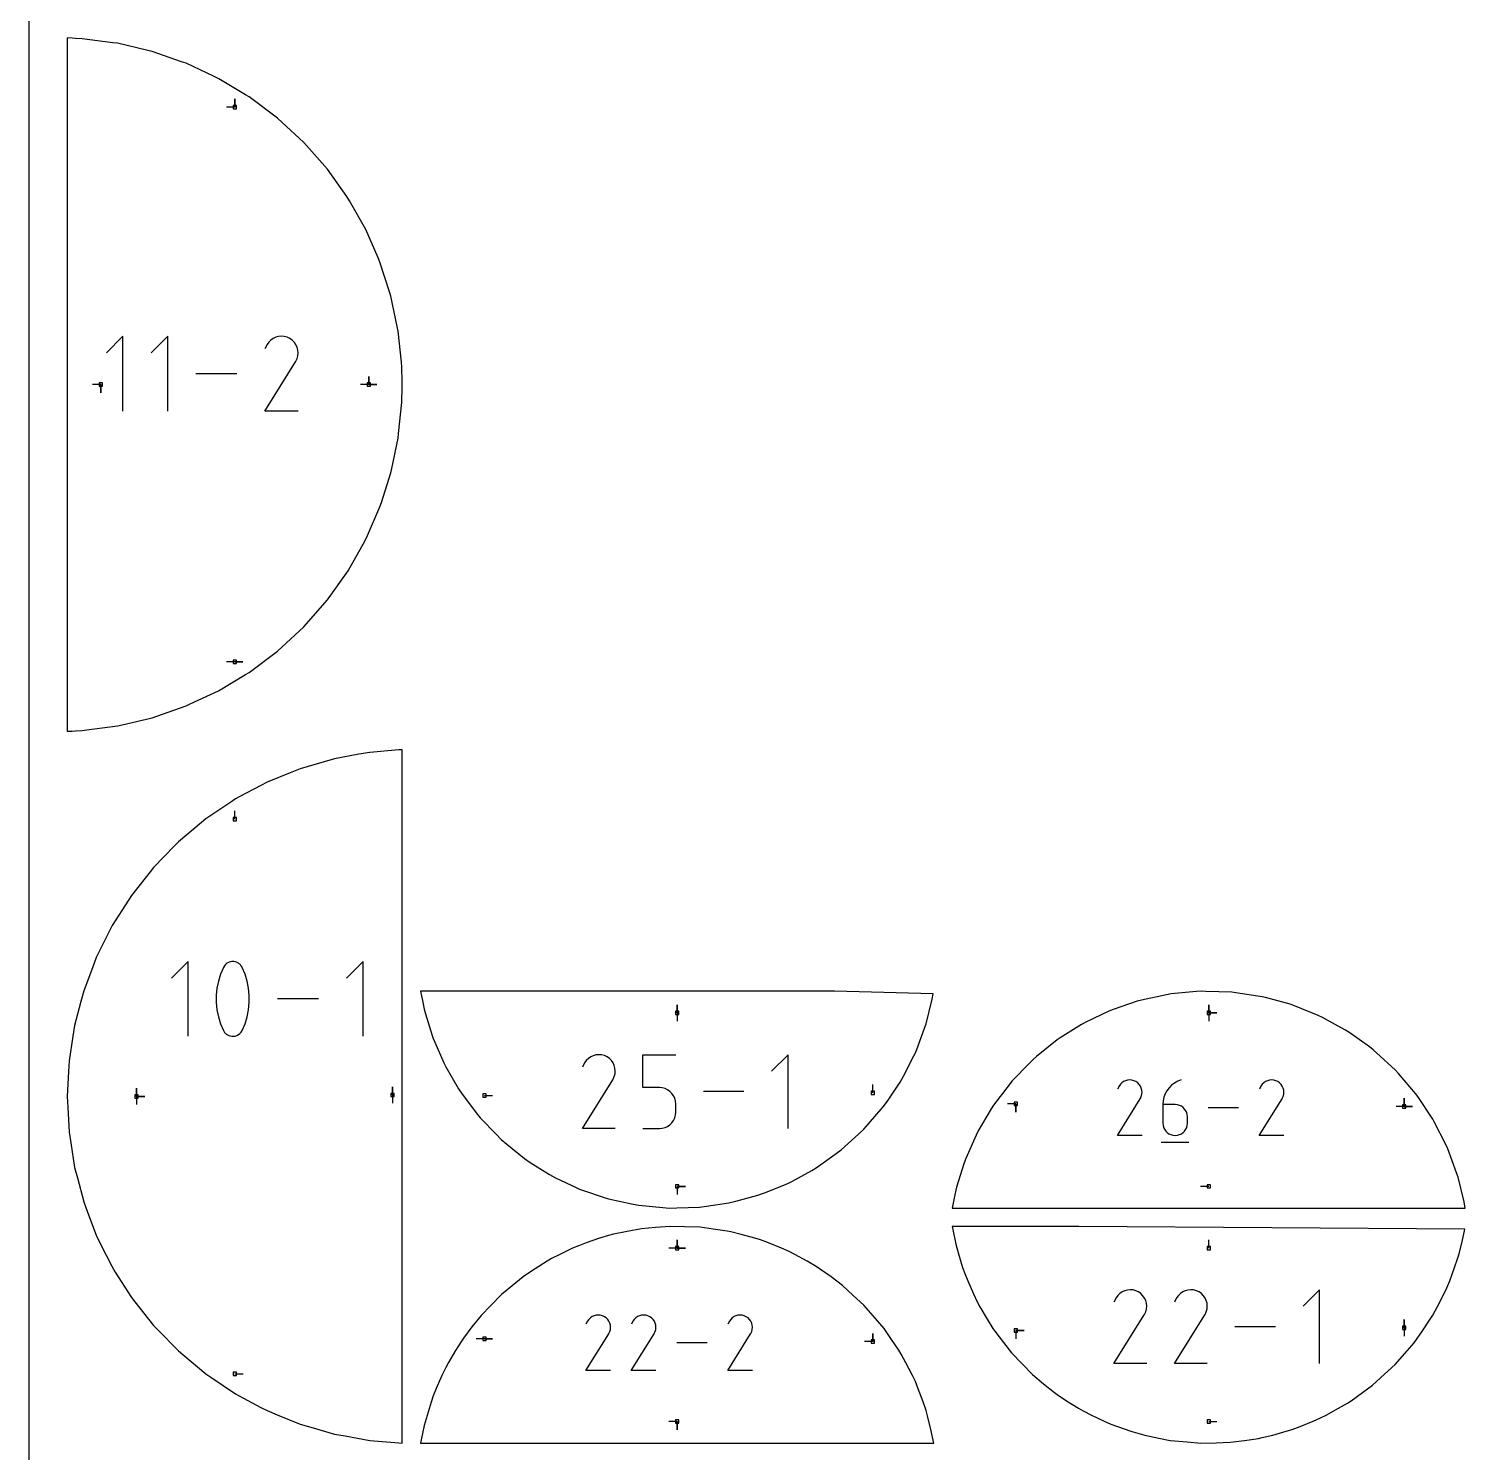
# Model space of a CAD drawing. Extents: x 0 to 800, y 0 to 1000.
# Drawn here: x 0 to 248.4, y 233.2 to 479.4 of the extents above; entities that cross this region are included whole.
import ezdxf

# ---------------------------------------------------------------- set-up
doc = ezdxf.new("R2010")
doc.units = 0

msp = doc.modelspace()

# ---------------------------------------------------------------- linework, layer by layer
at = {"layer": 'annotation', "color": 1}
for p, q in [((35.622801, 465.816709), (35.622801, 467.245459)), ((35.622801, 465.816709), (35.622801, 467.245459)), ((35.622801, 467.245459), (35.622801, 465.816709)), ((35.622801, 465.816709), (34.194051, 465.816709)), ((16.301007, 426.196068), (13.421254, 423.315503)), ((16.301007, 413.242462), (16.301007, 426.196068)), ((24.038361, 426.196068), (21.158609, 423.315503)), ((24.038361, 413.242462), (24.038361, 426.196068)), ((41.522576, 425.180753), (41.222809, 424.75568)), ((41.882228, 425.535591), (41.522576, 425.180753)), ((42.290828, 425.817351), (41.882228, 425.535591)), ((42.737438, 426.023192), (42.290828, 425.817351)), ((43.211119, 426.150273), (42.737438, 426.023192)), ((43.700934, 426.195752), (43.211119, 426.150273)), ((44.195943, 426.156787), (43.700934, 426.195752)), ((44.685209, 426.030537), (44.195943, 426.156787)), ((45.157794, 425.814161), (44.685209, 426.030537)), ((45.58047, 425.514021), (45.157794, 425.814161)), ((45.157794, 425.814161), (45.157794, 425.814161)), ((45.933873, 425.153853), (45.58047, 425.514021)), ((46.214861, 424.744698), (45.933873, 425.153853)), ((41.222809, 424.75568), (40.84507, 424.031071)), ((46.20409, 421.879177), (46.423585, 422.350451)), ((46.420291, 424.297594), (46.214861, 424.744698)), ((46.547021, 423.823578), (46.420291, 424.297594)), ((46.423585, 422.350451), (46.551811, 422.838968)), ((46.591908, 423.33369), (46.547021, 423.823578)), ((46.551811, 422.838968), (46.591908, 423.33369)), ((40.836947, 413.242357), (46.152913, 421.80038)), ((46.152913, 421.80038), (46.159268, 421.808243)), ((46.152913, 421.80038), (46.152913, 421.80038)), ((46.159268, 421.808243), (46.165362, 421.816174)), ((46.165362, 421.816174), (46.171236, 421.824238)), ((46.171236, 421.824238), (46.176929, 421.832503)), ((46.176929, 421.832503), (46.182481, 421.841036)), ((46.182481, 421.841036), (46.187934, 421.849902)), ((46.187934, 421.849902), (46.193326, 421.85917)), ((46.193326, 421.85917), (46.198698, 421.868906)), ((46.198698, 421.868906), (46.20409, 421.879177)), ((46.20409, 421.879177), (46.20409, 421.879177)), ((12.459948, 417.84519), (11.031198, 417.84519)), ((12.459948, 417.84519), (12.459948, 416.41644)), ((12.459948, 417.84519), (12.459948, 416.41644)), ((12.459948, 416.41644), (12.459948, 417.84519)), ((35.979585, 419.719265), (28.896776, 419.719265)), ((58.79953, 417.84519), (57.37078, 417.84519)), ((58.79953, 417.84519), (58.79953, 419.27394)), ((58.79953, 417.84519), (58.79953, 419.27394)), ((58.79953, 419.27394), (58.79953, 417.84519)), ((58.79953, 417.84519), (58.79953, 419.27394)), ((58.79953, 419.27394), (58.79953, 417.84519)), ((58.79953, 417.84519), (60.22828, 417.84519)), ((58.79953, 417.84519), (60.22828, 417.84519)), ((60.22828, 417.84519), (58.79953, 417.84519)), ((46.589953, 413.242357), (40.836947, 413.242357)), ((35.622801, 369.873673), (34.194051, 369.873673)), ((35.622801, 369.873673), (37.051551, 369.873673)), ((35.622801, 369.873673), (37.051551, 369.873673)), ((37.051551, 369.873673), (35.622801, 369.873673)), ((35.634936, 342.712912), (35.634936, 344.141662)), ((27.564343, 318.084869), (24.684591, 315.204305)), ((27.564343, 305.131264), (27.564343, 318.084869)), ((34.842761, 318.015521), (34.55223, 317.91563)), ((35.146871, 318.065133), (34.842761, 318.015521)), ((35.45766, 318.062173), (35.146871, 318.065133)), ((35.768229, 318.004348), (35.45766, 318.062173)), ((36.071677, 317.889366), (35.768229, 318.004348)), ((57.827293, 318.084869), (54.947541, 315.204305)), ((57.827293, 305.131264), (57.827293, 318.084869)), ((33.167344, 315.891458), (32.79493, 314.6899)), ((33.663896, 317.059152), (33.167344, 315.891458)), ((33.831111, 317.337223), (33.663896, 317.059152)), ((33.663896, 317.059152), (33.663896, 317.059152)), ((34.039505, 317.574188), (33.831111, 317.337223)), ((34.282178, 317.767755), (34.039505, 317.574188)), ((34.55223, 317.91563), (34.282178, 317.767755)), ((36.187842, 317.828322), (36.071677, 317.889366)), ((36.071677, 317.889366), (36.071677, 317.889366)), ((36.299313, 317.758205), (36.187842, 317.828322)), ((36.40555, 317.679571), (36.299313, 317.758205)), ((36.506009, 317.592974), (36.40555, 317.679571)), ((36.600151, 317.498968), (36.506009, 317.592974)), ((36.687432, 317.39811), (36.600151, 317.498968)), ((36.767313, 317.290953), (36.687432, 317.39811)), ((36.83925, 317.178053), (36.767313, 317.290953)), ((36.902703, 317.059965), (36.83925, 317.178053)), ((37.401661, 315.889863), (36.902703, 317.059965)), ((36.902703, 317.059965), (36.902703, 317.059965)), ((37.77588, 314.6865), (37.401661, 315.889863)), ((32.546655, 313.464058), (32.422517, 312.223513)), ((32.79493, 314.6899), (32.546655, 313.464058)), ((38.02536, 313.459454), (37.77588, 314.6865)), ((38.150099, 312.218308), (38.02536, 313.459454)), ((32.422517, 312.223513), (32.422517, 310.977848)), ((32.422517, 310.977848), (32.546655, 309.736642)), ((38.02536, 309.732038), (38.150099, 310.972643)), ((38.150099, 310.972643), (38.150099, 312.218308)), ((50.090751, 311.608067), (43.007942, 311.608067)), ((112.147974, 309.168186), (112.147974, 310.596936)), ((112.147974, 309.168186), (112.147974, 310.596936)), ((112.147974, 310.596936), (112.147974, 309.168186)), ((204.064178, 309.167825), (204.064178, 310.596575)), ((204.064178, 309.167825), (204.064178, 310.596575)), ((204.064178, 310.596575), (204.064178, 309.167825)), ((204.064178, 309.167825), (204.064178, 310.596575)), ((204.064178, 310.596575), (204.064178, 309.167825)), ((32.546655, 309.736642), (32.79493, 308.509476)), ((32.79493, 308.509476), (33.167344, 307.305932)), ((37.401661, 307.304337), (37.77588, 308.506076)), ((37.77588, 308.506076), (38.02536, 309.732038)), ((112.147974, 309.168186), (112.147974, 307.739436)), ((204.064178, 309.167825), (205.492928, 309.167824)), ((204.064178, 309.167825), (205.492928, 309.167824)), ((205.492928, 309.167824), (204.064178, 309.167825)), ((204.064178, 309.167825), (204.064178, 307.739075)), ((33.167344, 307.305932), (33.663896, 306.13559)), ((33.663896, 306.13559), (33.663896, 306.13559)), ((33.663896, 306.13559), (33.727118, 306.017737)), ((33.727118, 306.017737), (33.798524, 305.905399)), ((33.798524, 305.905399), (33.877812, 305.798919)), ((33.877812, 305.798919), (33.964683, 305.698637)), ((33.964683, 305.698637), (34.058834, 305.604893)), ((34.058834, 305.604893), (34.159966, 305.518029)), ((36.284511, 305.430718), (36.52708, 305.623755)), ((36.52708, 305.623755), (36.735471, 305.859743)), ((36.735471, 305.859743), (36.902703, 306.136402)), ((36.902703, 306.136402), (37.401661, 307.304337)), ((36.902703, 306.136402), (36.902703, 306.136402)), ((34.159966, 305.518029), (34.267777, 305.438386)), ((34.267777, 305.438386), (34.381966, 305.366305)), ((34.381966, 305.366305), (34.502232, 305.302127)), ((34.502232, 305.302127), (34.502232, 305.302127)), ((34.502232, 305.302127), (34.80329, 305.189584)), ((34.80329, 305.189584), (35.112051, 305.13367)), ((35.112051, 305.13367), (35.421533, 305.132107)), ((35.421533, 305.132107), (35.724757, 305.182613)), ((35.724757, 305.182613), (36.014743, 305.28291)), ((36.014743, 305.28291), (36.284511, 305.430718)), ((96.430341, 300.950643), (96.134592, 300.531266)), ((96.785174, 301.300725), (96.430341, 300.950643)), ((97.188298, 301.578709), (96.785174, 301.300725)), ((97.628923, 301.781792), (97.188298, 301.578709)), ((98.096256, 301.90717), (97.628923, 301.781792)), ((98.579506, 301.952039), (98.096256, 301.90717)), ((99.067882, 301.913597), (98.579506, 301.952039)), ((99.550591, 301.789039), (99.067882, 301.913597)), ((100.016843, 301.575563), (99.550591, 301.789039)), ((100.433855, 301.279444), (100.016843, 301.575563)), ((100.016843, 301.575563), (100.016843, 301.575563)), ((100.782522, 300.924104), (100.433855, 301.279444)), ((101.059744, 300.520432), (100.782522, 300.924104)), ((106.223278, 296.261215), (106.223278, 301.952351)), ((106.223278, 301.952351), (111.899187, 301.952351)), ((131.313648, 301.952351), (128.472487, 299.110389)), ((131.313648, 289.17234), (131.313648, 301.952351)), ((96.134592, 300.531266), (95.761915, 299.816368)), ((101.049118, 297.693312), (101.265671, 298.15827)), ((101.262421, 300.079319), (101.059744, 300.520432)), ((101.387453, 299.611656), (101.262421, 300.079319)), ((101.265671, 298.15827), (101.392178, 298.640241)), ((101.431739, 299.128333), (101.387453, 299.611656)), ((101.392178, 298.640241), (101.431739, 299.128333)), ((18.663672, 294.741393), (18.663672, 296.170143)), ((18.663672, 294.741393), (18.663672, 296.170143)), ((18.663672, 296.170143), (18.663672, 294.741393)), ((18.663672, 294.741393), (18.663672, 296.170143)), ((18.663672, 296.170143), (18.663672, 294.741393)), ((62.935495, 294.979518), (62.935495, 296.408268)), ((62.935495, 294.979518), (62.935495, 296.408268)), ((62.935495, 296.408268), (62.935495, 294.979518)), ((95.7539, 289.172236), (100.998626, 297.615571)), ((100.998626, 297.615571), (101.004896, 297.623329)), ((100.998626, 297.615571), (100.998626, 297.615571)), ((101.004896, 297.623329), (101.010908, 297.631153)), ((101.010908, 297.631153), (101.016703, 297.63911)), ((101.016703, 297.63911), (101.02232, 297.647264)), ((101.02232, 297.647264), (101.027798, 297.655682)), ((101.027798, 297.655682), (101.033178, 297.66443)), ((101.033178, 297.66443), (101.038498, 297.673573)), ((101.038498, 297.673573), (101.043798, 297.683179)), ((101.043798, 297.683179), (101.049118, 297.693312)), ((101.049118, 297.693312), (101.049118, 297.693312)), ((109.061232, 296.261215), (106.223278, 296.261215)), ((109.570801, 296.215665), (109.061232, 296.261215)), ((110.050633, 296.084296), (109.570801, 296.215665)), ((110.492662, 295.875032), (110.050633, 296.084296)), ((110.888819, 295.595793), (110.492662, 295.875032)), ((145.977581, 295.36625), (145.977581, 296.795)), ((188.563627, 296.51537), (188.28412, 295.979196)), ((188.785439, 296.829903), (188.563627, 296.51537)), ((189.051564, 297.092464), (188.785439, 296.829903)), ((189.353907, 297.300952), (189.051564, 297.092464)), ((189.684376, 297.453264), (189.353907, 297.300952)), ((190.034876, 297.547298), (189.684376, 297.453264)), ((190.397313, 297.58095), (190.034876, 297.547298)), ((190.763595, 297.552118), (190.397313, 297.58095)), ((191.125627, 297.4587), (190.763595, 297.552118)), ((191.475316, 297.298593), (191.125627, 297.4587)), ((191.788075, 297.076504), (191.475316, 297.298593)), ((191.475316, 297.298593), (191.475316, 297.298593)), ((192.049575, 296.809998), (191.788075, 297.076504)), ((192.257492, 296.507244), (192.049575, 296.809998)), ((192.409499, 296.17641), (192.257492, 296.507244)), ((192.503273, 295.825662), (192.409499, 296.17641)), ((192.536487, 295.46317), (192.503273, 295.825662)), ((196.838273, 295.721077), (196.537081, 295.172542)), ((197.212664, 296.221064), (196.838273, 295.721077)), ((197.654511, 296.664786), (197.212664, 296.221064)), ((198.15807, 297.044525), (197.654511, 296.664786)), ((198.717597, 297.352563), (198.15807, 297.044525)), ((199.327349, 297.581184), (198.717597, 297.352563)), ((199.327349, 297.581184), (199.327349, 297.581184)), ((213.102991, 296.51537), (212.823483, 295.979196)), ((213.324802, 296.829903), (213.102991, 296.51537)), ((213.590927, 297.092464), (213.324802, 296.829903)), ((213.89327, 297.300952), (213.590927, 297.092464)), ((214.223739, 297.453264), (213.89327, 297.300952)), ((214.574239, 297.547298), (214.223739, 297.453264)), ((214.936676, 297.58095), (214.574239, 297.547298)), ((215.302958, 297.552118), (214.936676, 297.58095)), ((215.66499, 297.4587), (215.302958, 297.552118)), ((216.014679, 297.298593), (215.66499, 297.4587)), ((216.327438, 297.076504), (216.014679, 297.298593)), ((216.014679, 297.298593), (216.014679, 297.298593)), ((216.588938, 296.809998), (216.327438, 297.076504)), ((216.796855, 296.507244), (216.588938, 296.809998)), ((216.948863, 296.17641), (216.796855, 296.507244)), ((217.042636, 295.825662), (216.948863, 296.17641)), ((217.075851, 295.46317), (217.042636, 295.825662)), ((18.663672, 294.741393), (20.092422, 294.741393)), ((18.663672, 294.741393), (20.092422, 294.741393)), ((20.092422, 294.741393), (18.663672, 294.741393)), ((18.663672, 294.741393), (18.663672, 293.312643)), ((62.935495, 294.979518), (62.935495, 293.550768)), ((78.794618, 294.89), (80.223368, 294.89)), ((111.231039, 295.254503), (110.888819, 295.595793)), ((111.511253, 294.859083), (111.231039, 295.254503)), ((111.721393, 294.417455), (111.511253, 294.859083)), ((111.853394, 293.937543), (111.721393, 294.417455)), ((111.899187, 293.427268), (111.853394, 293.937543)), ((111.899187, 292.0135), (111.899187, 293.427268)), ((111.899187, 293.427268), (111.899187, 293.427268)), ((123.680785, 295.562345), (116.692893, 295.562345)), ((170.710822, 293.46125), (169.282072, 293.46125)), ((170.710822, 293.46125), (170.710822, 292.0325)), ((170.710822, 293.46125), (170.710822, 292.0325)), ((170.710822, 292.0325), (170.710822, 293.46125)), ((188.278109, 287.996097), (192.211653, 294.328598)), ((192.211653, 294.328598), (192.216355, 294.334417)), ((192.211653, 294.328598), (192.211653, 294.328598)), ((192.216355, 294.334417), (192.220865, 294.340285)), ((192.220865, 294.340285), (192.225211, 294.346253)), ((192.225211, 294.346253), (192.229423, 294.352368)), ((192.229423, 294.352368), (192.233532, 294.358682)), ((192.233532, 294.358682), (192.237567, 294.365243)), ((192.237567, 294.365243), (192.241557, 294.3721)), ((192.241557, 294.3721), (192.245532, 294.379304)), ((192.245532, 294.379304), (192.249522, 294.386904)), ((192.249522, 294.386904), (192.411937, 294.735623)), ((192.249522, 294.386904), (192.249522, 294.386904)), ((192.411937, 294.735623), (192.506817, 295.097101)), ((192.506817, 295.097101), (192.536487, 295.46317)), ((196.177272, 293.960702), (196.130142, 293.312831)), ((196.130142, 293.312831), (196.130142, 290.127045)), ((198.258608, 293.312831), (196.130142, 293.312831)), ((196.314833, 294.583178), (196.177272, 293.960702)), ((196.537081, 295.172542), (196.314833, 294.583178)), ((198.641417, 293.278669), (198.258608, 293.312831)), ((199.001628, 293.180143), (198.641417, 293.278669)), ((199.333248, 293.023194), (199.001628, 293.180143)), ((212.817472, 287.996097), (216.751016, 294.328598)), ((216.751016, 294.328598), (216.755718, 294.334417)), ((216.751016, 294.328598), (216.751016, 294.328598)), ((216.755718, 294.334417), (216.760228, 294.340285)), ((216.760228, 294.340285), (216.764574, 294.346253)), ((216.764574, 294.346253), (216.768787, 294.352368)), ((216.768787, 294.352368), (216.772895, 294.358682)), ((216.772895, 294.358682), (216.77693, 294.365243)), ((216.77693, 294.365243), (216.78092, 294.3721)), ((216.78092, 294.3721), (216.784895, 294.379304)), ((216.784895, 294.379304), (216.788885, 294.386904)), ((216.788885, 294.386904), (216.9513, 294.735623)), ((216.788885, 294.386904), (216.788885, 294.386904)), ((216.9513, 294.735623), (217.04618, 295.097101)), ((217.04618, 295.097101), (217.075851, 295.46317)), ((237.893785, 292.985), (237.893785, 294.41375)), ((237.893785, 292.985), (237.893785, 294.41375)), ((237.893785, 294.41375), (237.893785, 292.985)), ((237.893785, 292.985), (237.893785, 294.41375)), ((237.893785, 294.41375), (237.893785, 292.985)), ((111.511074, 290.579814), (111.721301, 291.022402)), ((111.721301, 291.022402), (111.853367, 291.502977)), ((111.853367, 291.502977), (111.899187, 292.0135)), ((199.630287, 292.813765), (199.333248, 293.023194)), ((199.886754, 292.557797), (199.630287, 292.813765)), ((200.096657, 292.261232), (199.886754, 292.557797)), ((200.254005, 291.930012), (200.096657, 292.261232)), ((200.352808, 291.570078), (200.254005, 291.930012)), ((200.387073, 291.187371), (200.352808, 291.570078)), ((200.387073, 290.127045), (200.387073, 291.187371)), ((200.387073, 291.187371), (200.387073, 291.187371)), ((209.223272, 292.788679), (203.982353, 292.788679)), ((237.893785, 292.985), (236.465035, 292.985)), ((237.893785, 292.985), (239.322535, 292.985)), ((237.893785, 292.985), (239.322535, 292.985)), ((239.322535, 292.985), (237.893785, 292.985)), ((101.429809, 289.172236), (95.7539, 289.172236)), ((106.223278, 289.17234), (109.061232, 289.17234)), ((109.061232, 289.17234), (109.57059, 289.218137)), ((109.061232, 289.17234), (109.061232, 289.17234)), ((109.57059, 289.218137), (110.05031, 289.350168)), ((110.05031, 289.350168), (110.492306, 289.560393)), ((110.492306, 289.560393), (110.88849, 289.840769)), ((110.88849, 289.840769), (111.230775, 290.183257)), ((111.230775, 290.183257), (111.511074, 290.579814)), ((196.130142, 290.127045), (196.130142, 290.127045)), ((196.130142, 290.127045), (196.164506, 289.744153)), ((196.164506, 289.744153), (196.263556, 289.383722)), ((196.263556, 289.383722), (196.421226, 289.051781)), ((196.421226, 289.051781), (196.631451, 288.754363)), ((196.631451, 288.754363), (196.888165, 288.497497)), ((196.888165, 288.497497), (197.185303, 288.287215)), ((197.185303, 288.287215), (197.5168, 288.129547)), ((199.001628, 288.129547), (199.333248, 288.287215)), ((199.333248, 288.287215), (199.630287, 288.497497)), ((199.630287, 288.497497), (199.886754, 288.754363)), ((199.886754, 288.754363), (200.096657, 289.051781)), ((200.096657, 289.051781), (200.254005, 289.383722)), ((200.254005, 289.383722), (200.352808, 289.744153)), ((200.352808, 289.744153), (200.387073, 290.127045)), ((192.53504, 287.996097), (188.278109, 287.996097)), ((195.863558, 286.798049), (200.656062, 286.798049)), ((197.5168, 288.129547), (197.87659, 288.030523)), ((197.87659, 288.030523), (198.258608, 287.996175)), ((198.258608, 287.996175), (198.641417, 288.030523)), ((198.258608, 287.996175), (198.258608, 287.996175)), ((198.641417, 288.030523), (199.001628, 288.129547)), ((217.074403, 287.996097), (212.817472, 287.996097)), ((112.147974, 279.182612), (113.576724, 279.182612)), ((112.147974, 279.182612), (113.576724, 279.182612)), ((113.576724, 279.182612), (112.147974, 279.182612)), ((112.147974, 279.182612), (112.147974, 277.753862)), ((204.064178, 279.182974), (202.635428, 279.182974)), ((247.794575, 278.234868), (247.794575, 278.234868)), ((112.147974, 268.511581), (110.719224, 268.511581)), ((112.147974, 268.511581), (112.147974, 269.940331)), ((112.147974, 268.511581), (112.147974, 269.940331)), ((112.147974, 269.940331), (112.147974, 268.511581)), ((112.147974, 268.511581), (112.147974, 269.940331)), ((112.147974, 269.940331), (112.147974, 268.511581)), ((112.147974, 268.511581), (113.576724, 268.511581)), ((112.147974, 268.511581), (113.576724, 268.511581)), ((113.576724, 268.511581), (112.147974, 268.511581)), ((204.064178, 268.51158), (204.064178, 269.94033)), ((189.103538, 260.921516), (188.700413, 260.643532)), ((189.544162, 261.124599), (189.103538, 260.921516)), ((190.011496, 261.249976), (189.544162, 261.124599)), ((190.494746, 261.294846), (190.011496, 261.249976)), ((190.983121, 261.256403), (190.494746, 261.294846)), ((191.465831, 261.131846), (190.983121, 261.256403)), ((191.932082, 260.918369), (191.465831, 261.131846)), ((192.349094, 260.622251), (191.932082, 260.918369)), ((191.932082, 260.918369), (191.932082, 260.918369)), ((199.57388, 260.921516), (199.170755, 260.643532)), ((200.014505, 261.124599), (199.57388, 260.921516)), ((200.481838, 261.249976), (200.014505, 261.124599)), ((200.965088, 261.294846), (200.481838, 261.249976)), ((201.453464, 261.256403), (200.965088, 261.294846)), ((201.936173, 261.131846), (201.453464, 261.256403)), ((202.402425, 260.918369), (201.936173, 261.131846)), ((202.819437, 260.622251), (202.402425, 260.918369)), ((202.402425, 260.918369), (202.402425, 260.918369)), ((223.230816, 261.295157), (220.389656, 258.453196)), ((223.230816, 248.515146), (223.230816, 261.295157)), ((188.049831, 259.874073), (187.677154, 259.159174)), ((188.34558, 260.293449), (188.049831, 259.874073)), ((188.700413, 260.643532), (188.34558, 260.293449)), ((192.697761, 260.26691), (192.349094, 260.622251)), ((192.974984, 259.863238), (192.697761, 260.26691)), ((193.177661, 259.422125), (192.974984, 259.863238)), ((193.302692, 258.954462), (193.177661, 259.422125)), ((193.346978, 258.471139), (193.302692, 258.954462)), ((193.307417, 257.983048), (193.346978, 258.471139)), ((198.520174, 259.874073), (198.147497, 259.159174)), ((198.815923, 260.293449), (198.520174, 259.874073)), ((199.170755, 260.643532), (198.815923, 260.293449)), ((203.168104, 260.26691), (202.819437, 260.622251)), ((203.445326, 259.863238), (203.168104, 260.26691)), ((203.648003, 259.422125), (203.445326, 259.863238)), ((203.773035, 258.954462), (203.648003, 259.422125)), ((203.81732, 258.471139), (203.773035, 258.954462)), ((203.77776, 257.983048), (203.81732, 258.471139)), ((96.868512, 256.172935), (96.6467, 255.858403)), ((97.134636, 256.435497), (96.868512, 256.172935)), ((97.43698, 256.643985), (97.134636, 256.435497)), ((97.767448, 256.796297), (97.43698, 256.643985)), ((98.117948, 256.89033), (97.767448, 256.796297)), ((98.480386, 256.923982), (98.117948, 256.89033)), ((98.846667, 256.895151), (98.480386, 256.923982)), ((99.208699, 256.801732), (98.846667, 256.895151)), ((99.558388, 256.641625), (99.208699, 256.801732)), ((99.871147, 256.419536), (99.558388, 256.641625)), ((99.558388, 256.641625), (99.558388, 256.641625)), ((100.132647, 256.153031), (99.871147, 256.419536)), ((100.340564, 255.850277), (100.132647, 256.153031)), ((104.721268, 256.172935), (104.499457, 255.858403)), ((104.987393, 256.435497), (104.721268, 256.172935)), ((105.289736, 256.643985), (104.987393, 256.435497)), ((105.620205, 256.796297), (105.289736, 256.643985)), ((105.970705, 256.89033), (105.620205, 256.796297)), ((106.333142, 256.923982), (105.970705, 256.89033)), ((106.699424, 256.895151), (106.333142, 256.923982)), ((107.061456, 256.801732), (106.699424, 256.895151)), ((107.411145, 256.641625), (107.061456, 256.801732)), ((107.723904, 256.419536), (107.411145, 256.641625)), ((107.411145, 256.641625), (107.411145, 256.641625)), ((107.985404, 256.153031), (107.723904, 256.419536)), ((108.193321, 255.850277), (107.985404, 256.153031)), ((121.409322, 256.172935), (121.18751, 255.858403)), ((121.675446, 256.435497), (121.409322, 256.172935)), ((121.97779, 256.643985), (121.675446, 256.435497)), ((122.308258, 256.796297), (121.97779, 256.643985)), ((122.658758, 256.89033), (122.308258, 256.796297)), ((123.021196, 256.923982), (122.658758, 256.89033)), ((123.387478, 256.895151), (123.021196, 256.923982)), ((123.74951, 256.801732), (123.387478, 256.895151)), ((124.099198, 256.641625), (123.74951, 256.801732)), ((124.411957, 256.419536), (124.099198, 256.641625)), ((124.099198, 256.641625), (124.099198, 256.641625)), ((124.673458, 256.153031), (124.411957, 256.419536)), ((124.881374, 255.850277), (124.673458, 256.153031)), ((187.66914, 248.515042), (192.913865, 256.958377)), ((192.913865, 256.958377), (192.920135, 256.966136)), ((192.913865, 256.958377), (192.913865, 256.958377)), ((192.920135, 256.966136), (192.926148, 256.97396)), ((192.926148, 256.97396), (192.931943, 256.981916)), ((192.931943, 256.981916), (192.937559, 256.99007)), ((192.937559, 256.99007), (192.943038, 256.998488)), ((192.943038, 256.998488), (192.948417, 257.007236)), ((192.948417, 257.007236), (192.953737, 257.01638)), ((192.953737, 257.01638), (192.959037, 257.025985)), ((192.959037, 257.025985), (192.964357, 257.036118)), ((192.964357, 257.036118), (193.180911, 257.501077)), ((192.964357, 257.036118), (192.964357, 257.036118)), ((193.180911, 257.501077), (193.307417, 257.983048)), ((198.139482, 248.515042), (203.384208, 256.958377)), ((203.384208, 256.958377), (203.390477, 256.966136)), ((203.384208, 256.958377), (203.384208, 256.958377)), ((203.390477, 256.966136), (203.39649, 256.97396)), ((203.39649, 256.97396), (203.402285, 256.981916)), ((203.402285, 256.981916), (203.407902, 256.99007)), ((203.407902, 256.99007), (203.41338, 256.998488)), ((203.41338, 256.998488), (203.418759, 257.007236)), ((203.418759, 257.007236), (203.424079, 257.01638)), ((203.424079, 257.01638), (203.429379, 257.025985)), ((203.429379, 257.025985), (203.434699, 257.036118)), ((203.434699, 257.036118), (203.651253, 257.501077)), ((203.434699, 257.036118), (203.434699, 257.036118)), ((203.651253, 257.501077), (203.77776, 257.983048)), ((237.893785, 254.708831), (237.893785, 256.137581)), ((237.893785, 254.708831), (237.893785, 256.137581)), ((237.893785, 256.137581), (237.893785, 254.708831)), ((96.361181, 247.33913), (100.294725, 253.671631)), ((96.6467, 255.858403), (96.367192, 255.322229)), ((100.294725, 253.671631), (100.299428, 253.67745)), ((100.294725, 253.671631), (100.294725, 253.671631)), ((100.299428, 253.67745), (100.303937, 253.683318)), ((100.303937, 253.683318), (100.308283, 253.689285)), ((100.308283, 253.689285), (100.312496, 253.695401)), ((100.312496, 253.695401), (100.316605, 253.701714)), ((100.316605, 253.701714), (100.320639, 253.708275)), ((100.320639, 253.708275), (100.324629, 253.715133)), ((100.324629, 253.715133), (100.328604, 253.722337)), ((100.328604, 253.722337), (100.332594, 253.729937)), ((100.332594, 253.729937), (100.495009, 254.078656)), ((100.332594, 253.729937), (100.332594, 253.729937)), ((100.492572, 255.519442), (100.340564, 255.850277)), ((100.586346, 255.168695), (100.492572, 255.519442)), ((100.495009, 254.078656), (100.589889, 254.440134)), ((100.61956, 254.806203), (100.586346, 255.168695)), ((100.589889, 254.440134), (100.61956, 254.806203)), ((104.213938, 247.33913), (108.147482, 253.671631)), ((104.499457, 255.858403), (104.219949, 255.322229)), ((108.147482, 253.671631), (108.152185, 253.67745)), ((108.147482, 253.671631), (108.147482, 253.671631)), ((108.152185, 253.67745), (108.156694, 253.683318)), ((108.156694, 253.683318), (108.16104, 253.689285)), ((108.16104, 253.689285), (108.165253, 253.695401)), ((108.165253, 253.695401), (108.169361, 253.701714)), ((108.169361, 253.701714), (108.173396, 253.708275)), ((108.173396, 253.708275), (108.177386, 253.715133)), ((108.177386, 253.715133), (108.181361, 253.722337)), ((108.181361, 253.722337), (108.185351, 253.729937)), ((108.185351, 253.729937), (108.347766, 254.078656)), ((108.185351, 253.729937), (108.185351, 253.729937)), ((108.345329, 255.519442), (108.193321, 255.850277)), ((108.439102, 255.168695), (108.345329, 255.519442)), ((108.347766, 254.078656), (108.442646, 254.440134)), ((108.472317, 254.806203), (108.439102, 255.168695)), ((108.442646, 254.440134), (108.472317, 254.806203)), ((120.901992, 247.33913), (124.835536, 253.671631)), ((121.18751, 255.858403), (120.908002, 255.322229)), ((124.835536, 253.671631), (124.840238, 253.67745)), ((124.835536, 253.671631), (124.835536, 253.671631)), ((124.840238, 253.67745), (124.844747, 253.683318)), ((124.844747, 253.683318), (124.849094, 253.689285)), ((124.849094, 253.689285), (124.853306, 253.695401)), ((124.853306, 253.695401), (124.857415, 253.701714)), ((124.857415, 253.701714), (124.861449, 253.708275)), ((124.861449, 253.708275), (124.865439, 253.715133)), ((124.865439, 253.715133), (124.869414, 253.722337)), ((124.869414, 253.722337), (124.873404, 253.729937)), ((124.873404, 253.729937), (125.03582, 254.078656)), ((124.873404, 253.729937), (124.873404, 253.729937)), ((125.033382, 255.519442), (124.881374, 255.850277)), ((125.127156, 255.168695), (125.033382, 255.519442)), ((125.03582, 254.078656), (125.1307, 254.440134)), ((125.16037, 254.806203), (125.127156, 255.168695)), ((125.1307, 254.440134), (125.16037, 254.806203)), ((145.977581, 252.328033), (145.977581, 253.756783)), ((145.977581, 252.328033), (145.977581, 253.756783)), ((145.977581, 253.756783), (145.977581, 252.328033)), ((170.710822, 254.232581), (172.139572, 254.232581)), ((170.710822, 254.232581), (172.139572, 254.232581)), ((172.139572, 254.232581), (170.710822, 254.232581)), ((170.710822, 254.232581), (170.710822, 252.803831)), ((215.597953, 254.905152), (208.610062, 254.905152)), ((237.893785, 254.708831), (237.893785, 253.280081)), ((78.794618, 252.804283), (77.365868, 252.804283)), ((78.794618, 252.804283), (80.223368, 252.804283)), ((78.794618, 252.804283), (80.223368, 252.804283)), ((80.223368, 252.804283), (78.794618, 252.804283)), ((117.307791, 252.131712), (112.066873, 252.131712)), ((145.977581, 252.328033), (144.548831, 252.328033)), ((193.345048, 248.515042), (187.66914, 248.515042)), ((203.815391, 248.515042), (198.139482, 248.515042)), ((35.634936, 246.769875), (37.063686, 246.769875)), ((100.618113, 247.33913), (96.361181, 247.33913)), ((108.470869, 247.33913), (104.213938, 247.33913)), ((125.158923, 247.33913), (120.901992, 247.33913)), ((112.147974, 238.525283), (110.719224, 238.525283)), ((112.147974, 238.525283), (112.147974, 237.096533)), ((112.147974, 238.525283), (112.147974, 237.096533)), ((112.147974, 237.096533), (112.147974, 238.525283)), ((204.064178, 238.525283), (205.492928, 238.525283))]:
    msp.add_line(p, q, dxfattribs=at)
at = {"layer": 'boundary', "color": 5}
for p, q in [((6.66754, 477.809589), (6.6675, 452.996616)), ((7.498339, 477.767741), (6.66754, 477.809589)), ((8.066631, 477.735385), (7.498339, 477.767741)), ((9.232944, 477.666249), (8.066631, 477.735385)), ((14.555183, 476.977178), (9.232944, 477.666249)), ((15.359263, 476.873074), (14.555183, 476.977178)), ((20.582441, 475.640416), (15.359263, 476.873074)), ((21.371556, 475.454187), (20.582441, 475.640416)), ((26.440308, 473.691014), (21.371556, 475.454187)), ((27.206092, 473.424635), (26.440308, 473.691014)), ((32.066687, 471.14963), (27.206092, 473.424635)), ((32.898795, 470.752976), (32.066687, 471.14963)), ((37.499711, 467.990257), (32.898795, 470.752976)), ((38.097041, 467.625816), (37.499711, 467.990257)), ((43.038006, 463.918024), (38.097041, 467.625816)), ((47.571554, 459.721841), (43.038006, 463.918024)), ((51.649608, 455.081763), (47.571554, 459.721841)), ((54.986484, 450.388032), (51.649608, 455.081763)), ((6.6675, 452.996616), (6.6675, 357.880791)), ((55.482371, 449.619322), (54.986484, 450.388032)), ((58.271645, 444.670822), (55.482371, 449.619322)), ((60.420744, 439.753259), (58.271645, 444.670822)), ((60.745428, 439.010318), (60.420744, 439.753259)), ((62.377513, 433.897847), (60.745428, 439.010318)), ((62.624087, 433.125458), (62.377513, 433.897847)), ((63.721848, 427.872274), (62.624087, 433.125458)), ((63.887697, 427.078626), (63.721848, 427.872274)), ((64.439502, 421.74041), (63.887697, 427.078626)), ((64.522869, 420.933917), (64.439502, 421.74041)), ((64.591977, 418.250587), (64.522869, 420.933917)), ((64.522869, 414.756466), (64.591977, 417.439795)), ((64.591977, 417.439795), (64.591977, 418.250587)), ((63.971063, 409.41825), (64.522869, 414.756466)), ((62.789936, 403.358571), (63.887697, 408.611756)), ((63.887697, 408.611756), (63.971063, 409.41825)), ((60.992003, 397.452453), (62.624087, 402.564924)), ((62.624087, 402.564924), (62.789936, 403.358571)), ((58.59633, 391.762502), (60.745429, 396.680065)), ((60.745429, 396.680065), (60.992003, 397.452453)), ((55.228956, 385.643417), (58.125707, 390.741585)), ((58.125707, 390.741585), (58.59633, 391.762502)), ((51.649608, 380.608619), (55.228956, 385.643417)), ((47.571554, 375.968541), (51.649608, 380.608619)), ((43.038006, 371.772358), (47.571554, 375.968541)), ((38.097041, 368.064566), (43.038006, 371.772358)), ((32.801022, 364.884458), (37.499711, 367.700125)), ((37.499711, 367.700125), (38.097041, 368.064566)), ((27.940427, 362.609453), (32.801022, 364.884458)), ((16.148377, 359.003537), (21.371555, 360.236195)), ((21.371555, 360.236195), (22.137339, 360.502574)), ((22.137339, 360.502574), (27.206092, 362.265747)), ((27.206092, 362.265747), (27.940427, 362.609453)), ((6.6675, 357.880791), (7.498338, 357.922641)), ((7.498338, 357.922641), (8.066789, 357.95501)), ((8.066789, 357.95501), (9.232944, 358.024133)), ((9.232944, 358.024133), (10.037024, 358.128237)), ((10.037024, 358.128237), (15.359263, 358.817308)), ((15.359263, 358.817308), (16.148377, 359.003537)), ((52.886236, 353.13726), (51.069781, 352.608517)), ((57.102406, 353.905585), (52.886236, 353.13726)), ((58.9636, 354.244756), (57.102406, 353.905585)), ((64.004888, 354.670218), (58.9636, 354.244756)), ((64.602372, 354.705791), (64.004888, 354.670218)), ((64.60237, 329.726588), (64.602372, 354.705791)), ((45.202494, 350.698043), (41.232635, 349.083534)), ((46.954956, 351.410754), (45.202494, 350.698043)), ((51.069781, 352.608517), (46.954956, 351.410754)), ((40.158103, 348.536932), (36.375292, 346.522794)), ((41.232635, 349.083534), (40.158103, 348.536932)), ((34.969807, 345.635183), (30.654641, 342.731754)), ((35.779934, 346.180271), (34.969807, 345.635183)), ((36.375292, 346.522794), (35.779934, 346.180271)), ((29.904855, 342.106255), (25.911099, 338.774519)), ((30.654641, 342.731754), (29.904855, 342.106255)), ((25.2296, 338.075242), (21.59958, 334.350522)), ((25.911099, 338.774519), (25.2296, 338.075242)), ((20.993595, 333.58488), (17.765799, 329.506665)), ((21.59958, 334.350522), (20.993595, 333.58488)), ((17.241749, 328.682771), (14.450382, 324.29428)), ((17.765799, 329.506665), (17.241749, 328.682771)), ((64.60237, 234.776996), (64.60237, 329.726588)), ((14.450382, 324.29428), (12.430128, 320.274248)), ((11.688481, 318.76863), (11.021129, 316.998398)), ((12.430128, 320.274248), (11.688481, 318.76863)), ((11.021129, 316.998398), (9.509375, 312.988284)), ((9.027576, 311.158817), (7.936154, 307.014518)), ((9.509375, 312.988284), (9.027576, 311.158817)), ((139.361928, 312.916383), (67.777372, 312.916383)), ((67.777372, 312.916383), (68.158259, 311.05911)), ((68.158259, 311.05911), (68.406937, 309.846511)), ((156.438352, 312.45632), (139.361928, 312.916383)), ((155.186021, 307.273827), (156.234498, 311.534617)), ((156.234498, 311.534617), (156.438352, 312.45632)), ((191.705848, 311.189351), (187.513668, 309.772069)), ((192.462086, 311.409481), (191.705848, 311.189351)), ((196.792467, 312.320998), (192.462086, 311.409481)), ((197.567331, 312.462204), (196.792467, 312.320998)), ((201.975126, 312.855146), (197.567331, 312.462204)), ((202.760402, 312.915931), (201.975126, 312.855146)), ((203.547765, 312.895651), (202.760402, 312.915931)), ((208.059994, 312.757114), (203.547765, 312.895651)), ((208.752203, 312.663387), (208.059994, 312.757114)), ((213.333217, 311.969913), (208.752203, 312.663387)), ((213.895546, 311.829102), (213.333217, 311.969913)), ((218.164325, 310.662654), (213.895546, 311.829102)), ((218.908228, 310.403886), (218.164325, 310.662654)), ((68.406937, 309.846511), (68.63668, 309.026149)), ((68.63668, 309.026149), (69.783781, 305.269736)), ((186.784073, 309.475349), (182.788944, 307.572195)), ((187.513668, 309.772069), (186.784073, 309.475349)), ((223.009083, 308.74075), (218.908228, 310.403886)), ((223.722437, 308.406865), (223.009083, 308.74075)), ((227.597806, 306.270371), (223.722437, 308.406865)), ((7.936154, 307.014518), (7.645017, 305.145209)), ((153.573298, 302.872727), (154.940913, 306.554588)), ((154.940913, 306.554588), (155.186021, 307.273827)), ((182.093724, 307.20203), (178.351728, 304.83971)), ((182.788944, 307.572195), (182.093724, 307.20203)), ((228.273048, 305.864907), (227.597806, 306.270371)), ((231.868524, 303.285065), (228.273048, 305.864907)), ((7.645017, 305.145209), (6.985504, 300.910654)), ((69.783781, 305.269736), (69.964088, 304.747307)), ((69.964088, 304.747307), (70.214155, 304.128118)), ((70.214155, 304.128118), (71.797483, 300.533745)), ((177.830099, 304.496777), (174.261922, 301.611714)), ((178.351728, 304.83971), (177.830099, 304.496777)), ((232.498497, 302.812321), (231.868524, 303.285065)), ((6.985504, 300.910654), (6.888115, 299.021317)), ((151.291245, 298.260514), (153.084726, 301.754778)), ((153.084726, 301.754778), (153.32953, 302.275827)), ((153.32953, 302.275827), (153.573298, 302.872727)), ((173.689942, 301.137368), (173.107402, 300.543107)), ((174.261922, 301.611714), (173.689942, 301.137368)), ((233.076523, 302.27731), (232.498497, 302.812321)), ((236.352006, 299.279666), (233.076523, 302.27731)), ((6.888115, 299.021317), (6.6675, 294.741393)), ((71.797483, 300.533745), (72.113402, 299.868067)), ((72.113402, 299.868067), (74.340292, 296.060545)), ((150.690314, 297.198725), (151.291245, 298.260514)), ((173.107402, 300.543107), (170.024971, 297.36794)), ((236.861592, 298.698713), (236.352006, 299.279666)), ((239.832635, 295.240877), (236.861592, 298.698713)), ((74.340292, 296.060545), (74.824714, 295.277276)), ((148.496145, 293.941105), (150.690314, 297.198725)), ((169.536164, 296.750348), (166.850905, 293.232898)), ((170.024971, 297.36794), (169.536164, 296.750348)), ((6.6675, 294.741393), (6.764889, 292.852056)), ((74.824714, 295.277276), (77.378389, 291.909187)), ((147.789224, 292.946733), (148.496145, 293.941105)), ((166.850905, 293.232898), (166.428189, 292.56832)), ((240.206881, 294.704582), (239.832635, 295.240877)), ((242.811144, 290.818769), (240.206881, 294.704582)), ((6.764889, 292.852056), (6.985504, 288.572133)), ((77.378389, 291.909187), (78.059966, 291.039385)), ((78.059966, 291.039385), (80.871373, 288.134405)), ((145.225161, 289.971492), (147.789224, 292.946733)), ((166.428189, 292.56832), (164.177801, 288.757963)), ((243.066986, 290.348774), (242.811144, 290.818769)), ((6.985504, 288.572133), (7.276641, 286.702824)), ((140.501927, 285.472807), (143.52437, 288.226332)), ((143.52437, 288.226332), (144.419744, 289.055076)), ((144.419744, 289.055076), (145.225161, 289.971492)), ((164.177801, 288.757963), (163.825658, 288.053442)), ((245.087696, 286.411797), (243.066986, 290.348774)), ((7.276641, 286.702824), (7.936154, 282.468269)), ((80.871373, 288.134405), (81.722898, 287.260666)), ((81.722898, 287.260666), (82.659747, 286.479112)), ((82.659747, 286.479112), (85.709663, 284.004347)), ((163.825658, 288.053442), (162.041727, 284.003673)), ((245.403103, 285.690083), (245.087696, 286.411797)), ((85.709663, 284.004347), (86.721908, 283.323264)), ((86.721908, 283.323264), (90.043117, 281.226586)), ((136.170029, 282.364563), (139.650575, 284.842942)), ((139.650575, 284.842942), (140.501927, 285.472807)), ((161.763891, 283.266679), (160.471456, 279.03434)), ((162.041727, 284.003673), (161.763891, 283.266679)), ((246.943991, 281.541743), (245.403103, 285.690083)), ((7.936154, 282.468269), (8.417953, 280.638802)), ((90.043117, 281.226586), (91.120027, 280.653193)), ((131.973861, 280.028885), (135.413446, 281.925131)), ((135.413446, 281.925131), (136.170029, 282.364563)), ((247.183519, 280.791423), (246.943991, 281.541743)), ((248.222954, 276.489954), (247.183519, 280.791423)), ((8.417953, 280.638802), (9.509375, 276.494503)), ((91.120027, 280.653193), (94.665904, 278.964049)), ((94.665904, 278.964049), (95.235733, 278.715349)), ((95.235733, 278.715349), (95.796062, 278.504424)), ((95.796062, 278.504424), (99.516832, 277.246514)), ((127.229147, 278.035575), (130.868863, 279.511691)), ((130.868863, 279.511691), (131.50091, 279.790474)), ((131.50091, 279.790474), (131.973861, 280.028885)), ((160.323141, 278.50474), (160.162602, 277.721923)), ((160.471456, 279.03434), (160.323141, 278.50474)), ((9.509375, 276.494503), (10.176726, 274.724271)), ((99.516832, 277.246514), (100.286551, 277.00778)), ((100.286551, 277.00778), (104.53169, 276.096511)), ((104.53169, 276.096511), (105.503878, 275.909567)), ((105.503878, 275.909567), (109.644109, 275.529025)), ((117.216036, 275.739321), (121.100644, 276.319226)), ((121.100644, 276.319226), (122.288071, 276.599456)), ((122.288071, 276.599456), (126.076827, 277.634737)), ((126.076827, 277.634737), (127.229147, 278.035575)), ((160.162602, 277.721923), (159.693576, 275.434868)), ((248.43478, 275.434868), (248.222954, 276.489954)), ((10.176726, 274.724271), (11.688481, 270.714157)), ((109.644109, 275.529025), (110.814474, 275.436143)), ((110.814474, 275.436143), (112.080158, 275.466282)), ((112.080158, 275.466282), (116.006088, 275.58267)), ((116.006088, 275.58267), (117.216036, 275.739321)), ((159.693576, 275.434868), (247.843149, 275.434868)), ((247.843149, 275.434868), (248.43478, 275.434868)), ((101.115392, 270.896575), (100.286551, 270.685599)), ((103.497971, 271.398092), (101.115392, 270.896575)), ((105.974497, 271.849396), (103.497971, 271.398092)), ((108.399669, 272.065593), (105.974497, 271.849396)), ((110.909473, 272.259868), (108.399669, 272.065593)), ((113.425949, 272.195051), (110.909473, 272.259868)), ((116.14379, 272.099242), (113.425949, 272.195051)), ((118.356145, 271.799685), (116.14379, 272.099242)), ((120.764251, 271.440196), (118.356145, 271.799685)), ((121.417013, 271.312041), (120.764251, 271.440196)), ((123.21426, 270.861999), (121.417013, 271.312041)), ((125.562946, 270.220218), (123.21426, 270.861999)), ((181.583079, 272.259868), (159.693576, 272.259868)), ((159.693576, 272.259868), (159.810046, 271.691941)), ((159.810046, 271.691941), (160.323141, 269.189995)), ((248.354556, 271.799805), (181.583079, 272.259868)), ((247.933946, 269.898063), (248.354556, 271.799805)), ((11.688481, 270.714157), (12.430128, 269.208538)), ((12.430128, 269.208538), (14.346197, 265.375119)), ((94.060011, 268.46489), (91.861887, 267.417774)), ((95.235733, 268.97803), (94.060011, 268.46489)), ((96.391856, 269.413231), (95.235733, 268.97803)), ((98.698396, 270.193021), (96.391856, 269.413231)), ((100.286551, 270.685599), (98.698396, 270.193021)), ((126.56012, 269.906682), (125.562946, 270.220218)), ((127.940518, 269.393175), (126.56012, 269.906682)), ((130.196812, 268.478116), (127.940518, 269.393175)), ((131.50091, 267.902905), (130.196812, 268.478116)), ((160.323141, 269.189995), (160.797168, 267.497351)), ((247.362048, 267.531391), (247.933946, 269.898063)), ((89.639909, 266.234696), (87.58106, 264.934946)), ((90.422324, 266.685074), (89.639909, 266.234696)), ((91.861887, 267.417774), (90.422324, 266.685074)), ((132.476747, 267.410993), (131.50091, 267.902905)), ((134.608978, 266.235492), (132.476747, 267.410993)), ((136.170029, 265.328816), (134.608978, 266.235492)), ((160.797168, 267.497351), (161.508267, 265.168715)), ((246.596497, 265.133311), (247.102225, 266.617312)), ((247.102225, 266.617312), (247.362048, 267.531391)), ((14.346197, 265.375119), (14.974432, 264.364613)), ((14.974432, 264.364613), (17.765799, 259.976122)), ((85.492504, 263.529673), (83.601832, 261.995543)), ((85.913895, 263.838905), (85.492504, 263.529673)), ((87.58106, 264.934946), (85.913895, 263.838905)), ((136.767106, 264.939597), (136.170029, 265.328816)), ((138.74534, 263.520166), (136.767106, 264.939597)), ((140.758784, 262.009239), (138.74534, 263.520166)), ((161.508267, 265.168715), (161.880292, 264.090792)), ((161.880292, 264.090792), (162.396253, 262.813225)), ((245.748699, 262.850891), (246.596497, 265.133311)), ((83.601832, 261.995543), (81.773738, 260.479496)), ((142.6062, 260.299299), (140.758784, 262.009239)), ((162.396253, 262.813225), (163.377773, 260.585038)), ((244.740633, 260.544236), (245.245734, 261.619311)), ((245.245734, 261.619311), (245.748699, 262.850891)), ((17.765799, 259.976122), (18.371784, 259.21048)), ((18.371784, 259.21048), (21.59958, 255.132265)), ((79.911895, 258.580191), (78.215939, 256.833212)), ((81.773738, 260.479496), (79.911895, 258.580191)), ((144.435802, 258.621794), (142.6062, 260.299299)), ((146.06448, 256.765023), (144.435802, 258.621794)), ((163.377773, 260.585038), (164.029606, 259.211552)), ((164.029606, 259.211552), (164.503249, 258.333335)), ((242.811144, 256.875966), (243.628837, 258.378109)), ((243.628837, 258.378109), (244.740633, 260.544236)), ((78.215939, 256.833212), (76.653673, 254.859338)), ((147.916431, 254.583005), (146.06448, 256.765023)), ((164.503249, 258.333335), (165.741414, 256.236874)), ((165.741414, 256.236874), (166.740918, 254.620761)), ((241.028755, 254.1679), (242.388941, 256.187329)), ((242.388941, 256.187329), (242.811144, 256.875966)), ((21.59958, 255.132265), (22.281078, 254.432988)), ((22.281078, 254.432988), (25.911099, 250.708268)), ((76.653673, 254.859338), (75.176241, 252.924034)), ((149.112551, 252.868964), (147.916431, 254.583005)), ((166.740918, 254.620761), (167.092445, 254.112829)), ((167.092445, 254.112829), (168.569877, 252.177525)), ((239.570171, 252.11622), (241.028755, 254.1679)), ((74.824713, 252.416103), (73.82521, 250.79999)), ((75.176241, 252.924034), (74.824713, 252.416103)), ((150.472737, 250.849534), (149.112551, 252.868964)), ((168.569877, 252.177525), (169.97617, 250.38287)), ((237.980684, 250.27184), (239.570171, 252.11622)), ((25.911099, 250.708268), (26.660885, 250.082769)), ((26.660885, 250.082769), (30.654641, 246.751033)), ((72.587045, 248.703528), (72.113402, 247.825312)), ((73.82521, 250.79999), (72.587045, 248.703528)), ((150.89494, 250.160898), (150.472737, 250.849534)), ((151.712633, 248.658755), (150.89494, 250.160898)), ((152.824429, 246.492627), (151.712633, 248.658755)), ((169.97617, 250.38287), (171.828099, 248.456672)), ((171.828099, 248.456672), (173.585043, 246.653894)), ((236.318874, 248.381006), (237.980684, 250.27184)), ((30.654641, 246.751033), (31.464768, 246.205944)), ((31.464768, 246.205944), (35.779934, 243.302515)), ((71.461569, 246.451825), (70.480049, 244.223639)), ((72.113402, 247.825312), (71.461569, 246.451825)), ((153.32953, 245.417552), (152.824429, 246.492627)), ((173.585043, 246.653894), (175.518036, 245.041321)), ((232.418131, 244.816291), (234.471457, 246.671067)), ((234.471457, 246.671067), (236.318874, 248.381006)), ((70.480049, 244.223639), (69.964088, 242.946072)), ((153.832495, 244.185973), (153.32953, 245.417552)), ((154.680293, 241.903553), (153.832495, 244.185973)), ((175.518036, 245.041321), (177.408708, 243.50719)), ((177.408708, 243.50719), (177.8301, 243.197958)), ((228.68331, 242.097267), (230.661544, 243.516698)), ((230.661544, 243.516698), (232.418131, 244.816291)), ((35.779934, 243.302515), (36.375293, 242.959993)), ((36.375293, 242.959993), (40.158104, 240.945855)), ((69.592063, 241.868149), (68.880964, 239.539513)), ((69.964088, 242.946072), (69.592063, 241.868149)), ((155.186021, 240.419552), (154.680293, 241.903553)), ((177.8301, 243.197958), (179.497264, 242.101918)), ((179.497264, 242.101918), (181.556113, 240.802168)), ((226.525182, 240.801371), (228.086233, 241.708048)), ((228.086233, 241.708048), (228.68331, 242.097267)), ((40.158104, 240.945855), (41.232635, 240.399253)), ((41.232635, 240.399253), (42.985097, 239.686541)), ((42.985097, 239.686541), (46.954956, 238.072032)), ((68.880964, 239.539513), (68.406937, 237.846868)), ((155.445844, 239.505472), (155.186021, 240.419552)), ((156.017741, 237.138801), (155.445844, 239.505472)), ((181.556113, 240.802168), (182.338529, 240.35179)), ((182.338529, 240.35179), (183.778091, 239.61909)), ((183.778091, 239.61909), (185.976215, 238.571973)), ((185.976215, 238.571973), (187.151937, 238.058834)), ((219.856723, 237.643689), (222.113016, 238.558748)), ((222.113016, 238.558748), (223.417114, 239.133959)), ((223.417114, 239.133959), (224.392951, 239.625871)), ((224.392951, 239.625871), (226.525182, 240.801371)), ((46.954956, 238.072032), (48.771411, 237.54329)), ((48.771411, 237.54329), (52.886236, 236.345527)), ((52.886236, 236.345527), (54.747429, 236.006356)), ((68.406937, 237.846868), (67.893842, 235.344923)), ((156.518576, 234.776996), (156.017741, 237.138801)), ((187.151937, 238.058834), (188.30806, 237.623633)), ((188.30806, 237.623633), (190.6146, 236.843843)), ((190.6146, 236.843843), (192.202755, 236.351265)), ((192.202755, 236.351265), (193.031596, 236.140289)), ((193.031596, 236.140289), (195.414175, 235.638771)), ((213.333217, 235.724822), (215.130464, 236.174865)), ((215.130464, 236.174865), (217.47915, 236.816645)), ((217.47915, 236.816645), (218.476324, 237.130181)), ((218.476324, 237.130181), (219.856723, 237.643689)), ((54.747429, 236.006356), (58.9636, 235.23803)), ((58.9636, 235.23803), (64.004888, 234.812569)), ((64.004888, 234.812569), (64.60237, 234.776996)), ((67.893842, 235.344923), (67.777372, 234.776996)), ((67.777372, 234.776996), (89.666875, 234.776996)), ((89.666875, 234.776996), (156.518576, 234.776996)), ((195.414175, 235.638771), (197.420082, 235.253052)), ((197.420082, 235.253052), (200.315873, 234.971271)), ((200.315873, 234.971271), (202.730678, 234.779628)), ((202.730678, 234.779628), (205.342153, 234.841812)), ((205.342153, 234.841812), (207.775875, 234.913963)), ((207.775875, 234.913963), (210.272349, 235.237179)), ((210.272349, 235.237179), (212.680455, 235.596667)), ((212.680455, 235.596667), (213.333217, 235.724822))]:
    msp.add_line(p, q, dxfattribs=at)
at = {"layer": 'frame', "color": 5}
msp.add_line((0, 1000), (0, 0), dxfattribs=at)
at = {"layer": 'hole', "color": 5}
for p, q in [((35.908551, 466.102459), (35.337051, 466.102459)), ((35.337051, 466.102459), (35.337051, 465.530959)), ((35.337051, 465.530959), (35.908551, 465.530959)), ((35.908551, 465.530959), (35.908551, 466.102459)), ((12.745698, 418.13094), (12.174198, 418.13094)), ((12.174198, 418.13094), (12.174198, 417.55944)), ((12.174198, 417.55944), (12.745698, 417.55944)), ((12.745698, 417.55944), (12.745698, 418.13094)), ((59.08528, 418.13094), (58.51378, 418.13094)), ((58.51378, 418.13094), (58.51378, 417.55944)), ((58.51378, 417.55944), (59.08528, 417.55944)), ((59.08528, 417.55944), (59.08528, 418.13094)), ((35.908551, 370.159423), (35.337051, 370.159423)), ((35.337051, 370.159423), (35.337051, 369.587923)), ((35.337051, 369.587923), (35.908551, 369.587923)), ((35.908551, 369.587923), (35.908551, 370.159423)), ((35.920686, 342.998662), (35.349186, 342.998662)), ((35.349186, 342.998662), (35.349186, 342.427162)), ((35.920686, 342.427162), (35.920686, 342.998662)), ((35.349186, 342.427162), (35.920686, 342.427162)), ((112.433724, 309.453936), (111.862224, 309.453936)), ((111.862224, 309.453936), (111.862224, 308.882436)), ((111.862224, 308.882436), (112.433724, 308.882436)), ((112.433724, 308.882436), (112.433724, 309.453936)), ((204.349928, 309.453575), (203.778428, 309.453575)), ((203.778428, 309.453575), (203.778428, 308.882075)), ((203.778428, 308.882075), (204.349928, 308.882075)), ((204.349928, 308.882075), (204.349928, 309.453575)), ((146.263331, 295.652), (145.691831, 295.652)), ((145.691831, 295.652), (145.691831, 295.0805)), ((146.263331, 295.0805), (146.263331, 295.652)), ((18.949422, 295.027143), (18.377922, 295.027143)), ((18.377922, 295.027143), (18.377922, 294.455643)), ((18.377922, 294.455643), (18.949422, 294.455643)), ((18.949422, 294.455643), (18.949422, 295.027143)), ((63.221245, 295.265268), (62.649745, 295.265268)), ((62.649745, 295.265268), (62.649745, 294.693768)), ((62.649745, 294.693768), (63.221245, 294.693768)), ((63.221245, 294.693768), (63.221245, 295.265268)), ((79.080368, 295.17575), (78.508868, 295.17575)), ((78.508868, 295.17575), (78.508868, 294.60425)), ((78.508868, 294.60425), (79.080368, 294.60425)), ((79.080368, 294.60425), (79.080368, 295.17575)), ((145.691831, 295.0805), (146.263331, 295.0805)), ((170.996572, 293.747), (170.425072, 293.747)), ((170.425072, 293.747), (170.425072, 293.1755)), ((170.425072, 293.1755), (170.996572, 293.1755)), ((170.996572, 293.1755), (170.996572, 293.747)), ((238.179535, 293.27075), (237.608035, 293.27075)), ((237.608035, 293.27075), (237.608035, 292.69925)), ((238.179535, 292.69925), (238.179535, 293.27075)), ((237.608035, 292.69925), (238.179535, 292.69925)), ((112.433724, 279.468362), (111.862224, 279.468362)), ((111.862224, 279.468362), (111.862224, 278.896862)), ((111.862224, 278.896862), (112.433724, 278.896862)), ((112.433724, 278.896862), (112.433724, 279.468362)), ((204.349928, 279.468724), (203.778428, 279.468724)), ((203.778428, 279.468724), (203.778428, 278.897224)), ((203.778428, 278.897224), (204.349928, 278.897224)), ((204.349928, 278.897224), (204.349928, 279.468724)), ((112.433724, 268.797331), (111.862224, 268.797331)), ((111.862224, 268.797331), (111.862224, 268.225831)), ((112.433724, 268.225831), (112.433724, 268.797331)), ((204.349928, 268.79733), (203.778428, 268.79733)), ((203.778428, 268.79733), (203.778428, 268.22583)), ((204.349928, 268.22583), (204.349928, 268.79733)), ((111.862224, 268.225831), (112.433724, 268.225831)), ((203.778428, 268.22583), (204.349928, 268.22583)), ((170.996572, 254.518331), (170.425072, 254.518331)), ((170.425072, 254.518331), (170.425072, 253.946831)), ((170.425072, 253.946831), (170.996572, 253.946831)), ((170.996572, 253.946831), (170.996572, 254.518331)), ((238.179535, 254.994581), (237.608035, 254.994581)), ((237.608035, 254.994581), (237.608035, 254.423081)), ((237.608035, 254.423081), (238.179535, 254.423081)), ((238.179535, 254.423081), (238.179535, 254.994581)), ((79.080368, 253.090033), (78.508868, 253.090033)), ((78.508868, 253.090033), (78.508868, 252.518533)), ((78.508868, 252.518533), (79.080368, 252.518533)), ((79.080368, 252.518533), (79.080368, 253.090033)), ((146.263331, 252.613783), (145.691831, 252.613783)), ((145.691831, 252.613783), (145.691831, 252.042283)), ((145.691831, 252.042283), (146.263331, 252.042283)), ((146.263331, 252.042283), (146.263331, 252.613783)), ((35.920686, 247.055625), (35.349186, 247.055625)), ((35.349186, 247.055625), (35.349186, 246.484125)), ((35.349186, 246.484125), (35.920686, 246.484125)), ((35.920686, 246.484125), (35.920686, 247.055625)), ((112.433724, 238.811033), (111.862224, 238.811033)), ((111.862224, 238.811033), (111.862224, 238.239533)), ((112.433724, 238.239533), (112.433724, 238.811033)), ((204.349928, 238.811033), (203.778428, 238.811033)), ((203.778428, 238.811033), (203.778428, 238.239533)), ((204.349928, 238.239533), (204.349928, 238.811033)), ((111.862224, 238.239533), (112.433724, 238.239533)), ((203.778428, 238.239533), (204.349928, 238.239533))]:
    msp.add_line(p, q, dxfattribs=at)

doc.saveas('drawing.dxf')
